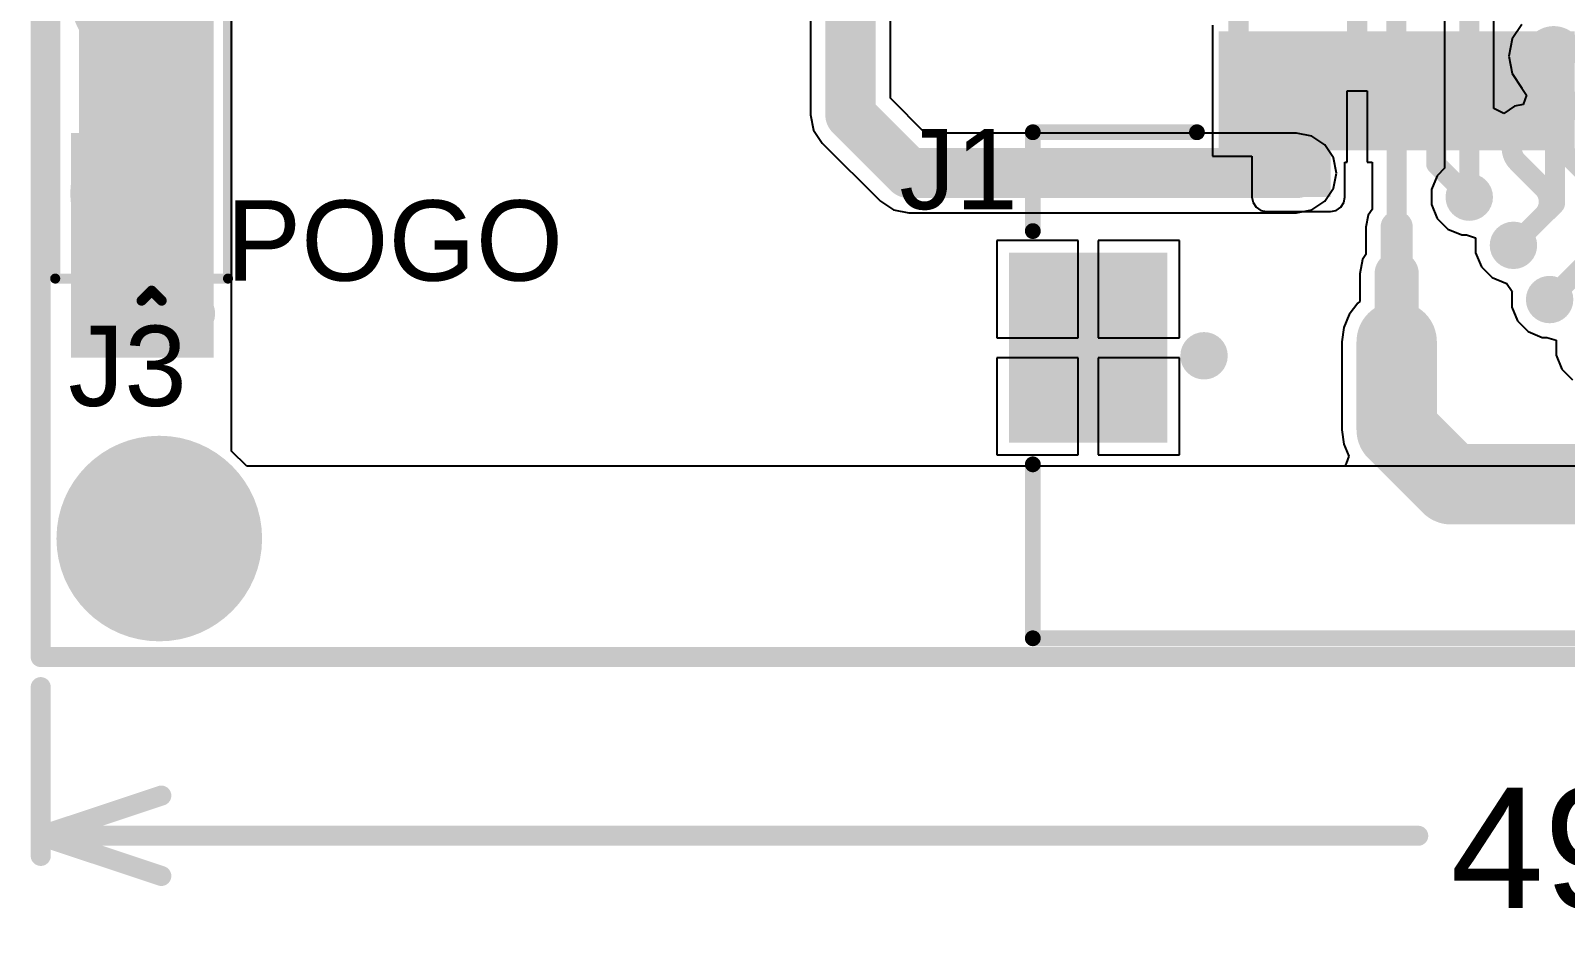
# Model space of a CAD drawing. Header units: millimetres. Extents: x -0.06 to 2.07, y -0.2 to 1.65.
# Drawn here: x -0.064 to 0.7, y -0.202 to 0.253 of the extents above; entities that cross this region are included whole.
import ezdxf

# ---------------------------------------------------------------- set-up
doc = ezdxf.new("R2010")
doc.units = ezdxf.units.MM
doc.header["$MEASUREMENT"] = 0
for name, color, linetype in [('BottomLayer', 5, 'Continuous'), ('BottomSolder', 6, 'Continuous'), ('Mechanical1', 6, 'Continuous'), ('Mechanical2', 216, 'Continuous'), ('MultiLayer', 9, 'Continuous'), ('PadHoleLayer', 156, 'Continuous'), ('TopLayer', 1, 'Continuous'), ('TopOverlay', 2, 'Continuous'), ('TopPaste', 8, 'Continuous'), ('TopSolder', 216, 'Continuous'), ('ViaHoleLayer', 16, 'Continuous')]:
    doc.layers.add(name, color=color, linetype=linetype)
doc.styles.add('Arial', font='', dxfattribs={"height": 0.2})
doc.styles.get('Arial').set_extended_font_data('Arial')

# ---------------------------------------------------------------- blocks, each defined once
blk = doc.blocks.new('P____4_P___25')
at = {"layer": 'TopLayer'}
h = blk.add_hatch(color=1, dxfattribs=at)
edge = h.paths.add_edge_path()
edge.add_arc((-0.1476378, 0), 0.031496, 0, 360)
h = blk.add_hatch(color=1, dxfattribs=at)
edge = h.paths.add_edge_path()
edge.add_arc((-0.0492126, 0), 0.031496, 0, 360)
h = blk.add_hatch(color=1, dxfattribs=at)
edge = h.paths.add_edge_path()
edge.add_arc((0.0492126, 0), 0.031496, 0, 360)
h = blk.add_hatch(color=1, dxfattribs=at)
edge = h.paths.add_edge_path()
edge.add_arc((0.1476378, 0), 0.031496, 0, 360)
at = {"layer": 'TopPaste'}
h = blk.add_hatch(color=8, dxfattribs=at)
edge = h.paths.add_edge_path()
edge.add_arc((-0.1476378, 0), 0.031496, 0, 360)
h = blk.add_hatch(color=8, dxfattribs=at)
edge = h.paths.add_edge_path()
edge.add_arc((-0.0492126, 0), 0.031496, 0, 360)
h = blk.add_hatch(color=8, dxfattribs=at)
edge = h.paths.add_edge_path()
edge.add_arc((0.0492126, 0), 0.031496, 0, 360)
h = blk.add_hatch(color=8, dxfattribs=at)
edge = h.paths.add_edge_path()
edge.add_arc((0.1476378, 0), 0.031496, 0, 360)
at = {"layer": 'TopSolder'}
h = blk.add_hatch(color=216, dxfattribs=at)
edge = h.paths.add_edge_path()
edge.add_arc((-0.1476378, 0), 0.035496, 0, 360)
h = blk.add_hatch(color=216, dxfattribs=at)
edge = h.paths.add_edge_path()
edge.add_arc((-0.0492126, 0), 0.035496, 0, 360)
h = blk.add_hatch(color=216, dxfattribs=at)
edge = h.paths.add_edge_path()
edge.add_arc((0.0492126, 0), 0.035496, 0, 360)
h = blk.add_hatch(color=216, dxfattribs=at)
edge = h.paths.add_edge_path()
edge.add_arc((0.1476378, 0), 0.035496, 0, 360)
at = {"layer": 'TopOverlay', "const_width": 0.005}
for points in [[(-0.19, 0.043), (-0.19, -0.043)], [(-0.19, 0.043), (0.19, 0.043)], [(0.19, 0.043), (0.19, -0.043)], [(-0.201, 0), (-0.201, -0.01)], [(-0.201, 0), (-0.196, -0.005)], [(-0.196, -0.005), (-0.201, -0.01)], [(-0.19, -0.043), (0.19, -0.043)]]:
    blk.add_lwpolyline(points, dxfattribs=at)
at = {"layer": 'TopOverlay', "const_width": 0.0025}
for points in [[(-0.19125, 0.043, 1), (-0.18875, 0.043, 1)], [(-0.19125, 0.043, 1), (-0.18875, 0.043, 1)], [(0.18875, 0.043, 1), (0.19125, 0.043, 1)], [(0.18875, 0.043, 1), (0.19125, 0.043, 1)], [(-0.20225, 0, 1), (-0.19975, 0, 1)], [(-0.20225, 0, 1), (-0.19975, 0, 1)], [(-0.20225, -0.01, 1), (-0.19975, -0.01, 1)], [(-0.20225, -0.01, 1), (-0.19975, -0.01, 1)], [(-0.19725, -0.005, 1), (-0.19475, -0.005, 1)], [(-0.19725, -0.005, 1), (-0.19475, -0.005, 1)], [(-0.19125, -0.043, 1), (-0.18875, -0.043, 1)], [(-0.19125, -0.043, 1), (-0.18875, -0.043, 1)], [(0.18875, -0.043, 1), (0.19125, -0.043, 1)], [(0.18875, -0.043, 1), (0.19125, -0.043, 1)]]:
    blk.add_lwpolyline(points, format="xyb", close=True, dxfattribs=at)
blk = doc.blocks.new('FH12A_40S_0_5SH_55__27')
at = {"layer": 'TopLayer'}
for points in [[(0.42322835, 0.1072835), (0.49409445, 0.1072835), (0.49409445, 0.0206693), (0.42322835, 0.0206693)], [(0.2204725, -0.03838575), (0.2322835, -0.03838575), (0.2322835, -0.08956685), (0.2204725, -0.08956685)], [(0.2401575, -0.03838575), (0.2519685, -0.03838575), (0.2519685, -0.08956685), (0.2401575, -0.08956685)], [(0.2598425, -0.03838575), (0.2716535, -0.03838575), (0.2716535, -0.08956685), (0.2598425, -0.08956685)], [(0.2795276, -0.03838575), (0.2913386, -0.03838575), (0.2913386, -0.08956685), (0.2795276, -0.08956685)], [(0.2992126, -0.03838575), (0.3110236, -0.03838575), (0.3110236, -0.08956685), (0.2992126, -0.08956685)], [(0.3188976, -0.03838575), (0.3307086, -0.03838575), (0.3307086, -0.08956685), (0.3188976, -0.08956685)], [(0.3385827, -0.03838575), (0.3503937, -0.03838575), (0.3503937, -0.08956685), (0.3385827, -0.08956685)], [(0.3582677, -0.03838575), (0.3700787, -0.03838575), (0.3700787, -0.08956685), (0.3582677, -0.08956685)], [(0.3779528, -0.03838575), (0.3897638, -0.03838575), (0.3897638, -0.08956685), (0.3779528, -0.08956685)]]:
    blk.add_hatch(color=1, dxfattribs=at).paths.add_polyline_path(points)
at = {"layer": 'TopPaste'}
for points in [[(0.42322835, 0.1072835), (0.49409445, 0.1072835), (0.49409445, 0.0206693), (0.42322835, 0.0206693)], [(0.2204725, -0.03838575), (0.2322835, -0.03838575), (0.2322835, -0.08956685), (0.2204725, -0.08956685)], [(0.2401575, -0.03838575), (0.2519685, -0.03838575), (0.2519685, -0.08956685), (0.2401575, -0.08956685)], [(0.2598425, -0.03838575), (0.2716535, -0.03838575), (0.2716535, -0.08956685), (0.2598425, -0.08956685)], [(0.2795276, -0.03838575), (0.2913386, -0.03838575), (0.2913386, -0.08956685), (0.2795276, -0.08956685)], [(0.2992126, -0.03838575), (0.3110236, -0.03838575), (0.3110236, -0.08956685), (0.2992126, -0.08956685)], [(0.3188976, -0.03838575), (0.3307086, -0.03838575), (0.3307086, -0.08956685), (0.3188976, -0.08956685)], [(0.3385827, -0.03838575), (0.3503937, -0.03838575), (0.3503937, -0.08956685), (0.3385827, -0.08956685)], [(0.3582677, -0.03838575), (0.3700787, -0.03838575), (0.3700787, -0.08956685), (0.3582677, -0.08956685)], [(0.3779528, -0.03838575), (0.3897638, -0.03838575), (0.3897638, -0.08956685), (0.3779528, -0.08956685)]]:
    blk.add_hatch(color=8, dxfattribs=at).paths.add_polyline_path(points)
at = {"layer": 'TopSolder'}
for points in [[(0.41922835, 0.1112835), (0.49809445, 0.1112835), (0.49809445, 0.0166693), (0.41922835, 0.0166693)], [(0.2164725, -0.03438575), (0.2362835, -0.03438575), (0.2362835, -0.09356685), (0.2164725, -0.09356685)], [(0.2361575, -0.03438575), (0.2559685, -0.03438575), (0.2559685, -0.09356685), (0.2361575, -0.09356685)], [(0.2558425, -0.03438575), (0.2756535, -0.03438575), (0.2756535, -0.09356685), (0.2558425, -0.09356685)], [(0.2755276, -0.03438575), (0.2953386, -0.03438575), (0.2953386, -0.09356685), (0.2755276, -0.09356685)], [(0.2952126, -0.03438575), (0.3150236, -0.03438575), (0.3150236, -0.09356685), (0.2952126, -0.09356685)], [(0.3148976, -0.03438575), (0.3347086, -0.03438575), (0.3347086, -0.09356685), (0.3148976, -0.09356685)], [(0.3345827, -0.03438575), (0.3543937, -0.03438575), (0.3543937, -0.09356685), (0.3345827, -0.09356685)], [(0.3542677, -0.03438575), (0.3740787, -0.03438575), (0.3740787, -0.09356685), (0.3542677, -0.09356685)], [(0.3739528, -0.03438575), (0.3937638, -0.03438575), (0.3937638, -0.09356685), (0.3739528, -0.09356685)]]:
    blk.add_hatch(color=216, dxfattribs=at).paths.add_polyline_path(points)
at = {"layer": 'TopOverlay', "const_width": 0.007874}
for points in [[(0.4862205, 0.2086615), (-0.4862205, 0.2086615)], [(0.4862205, 0.2086615), (0.4862205, 0.1220473)], [(0.4862205, 0.0059055), (0.4862205, -0.0433071)], [(0.4862205, -0.0433071), (0.4045276, -0.0433071)]]:
    blk.add_lwpolyline(points, dxfattribs=at)
at = {"layer": 'TopOverlay', "const_width": 0.003937}
for points in [[(0.484252, 0.2086615, 1), (0.488189, 0.2086615, 1)], [(0.484252, 0.2086615, 1), (0.488189, 0.2086615, 1)], [(0.484252, 0.1220473, 1), (0.488189, 0.1220473, 1)], [(0.484252, 0.0059055, 1), (0.488189, 0.0059055, 1)], [(0.4025591, -0.0433071, 1), (0.4064961, -0.0433071, 1)], [(0.484252, -0.0433071, 1), (0.488189, -0.0433071, 1)], [(0.484252, -0.0433071, 1), (0.488189, -0.0433071, 1)]]:
    blk.add_lwpolyline(points, format="xyb", close=True, dxfattribs=at)

msp = doc.modelspace()

# ---------------------------------------------------------------- hatches: boundary and pattern name
at = {"layer": 'BottomLayer'}
msp.add_hatch(color=5, dxfattribs=at).paths.add_polyline_path([(0.0270001, 0.0929999), (0.0270001, 0.5390001), (-0.0399999, 0.5390001), (-0.0399999, 0.0929999)])
h = msp.add_hatch(color=5, dxfattribs=at)
edge = h.paths.add_edge_path()
edge.add_arc((0.5659999, 0.182), 0.011811, 0, 360)
h = msp.add_hatch(color=5, dxfattribs=at)
edge = h.paths.add_edge_path()
edge.add_arc((0.6519999, 0.17), 0.011811, 0, 360)
h = msp.add_hatch(color=5, dxfattribs=at)
edge = h.paths.add_edge_path()
edge.add_arc((0.6739999, 0.146), 0.011811, 0, 360)
h = msp.add_hatch(color=5, dxfattribs=at)
edge = h.paths.add_edge_path()
edge.add_arc((0.6919999, 0.119), 0.011811, 0, 360)
h = msp.add_hatch(color=5, dxfattribs=at)
edge = h.paths.add_edge_path()
edge.add_arc((-0.026, 0.112), 0.011811, 0, 360)
h = msp.add_hatch(color=5, dxfattribs=at)
edge = h.paths.add_edge_path()
edge.add_arc((0.016, 0.112), 0.011811, 0, 360)
h = msp.add_hatch(color=5, dxfattribs=at)
edge = h.paths.add_edge_path()
edge.add_arc((0.5199999, 0.091), 0.011811, 0, 360)
h = msp.add_hatch(color=5, dxfattribs=at)
edge = h.paths.add_edge_path()
edge.add_arc((0, 0), 0.0492126, 0, 360)
at = {"layer": 'BottomSolder'}
h = msp.add_hatch(color=6, dxfattribs=at)
edge = h.paths.add_edge_path()
edge.add_arc((0, 0), 0.0511811, 0, 360)
at = {"layer": 'MultiLayer'}
h = msp.add_hatch(color=9, dxfattribs=at)
edge = h.paths.add_edge_path()
edge.add_arc((0, 0), 0.0492126, 0, 360)
at = {"layer": 'PadHoleLayer'}
h = msp.add_hatch(color=156, dxfattribs=at)
edge = h.paths.add_edge_path()
edge.add_arc((0, 0), 0.0413386, 0, 360)
at = {"layer": 'TopLayer'}
for points in [[(0.5509999, 0.17), (0.5829999, 0.17), (0.5829999, 0.249), (0.5509999, 0.249)], [(-0.044, 0.09), (0.027, 0.09), (0.027, 0.202), (-0.044, 0.202)]]:
    msp.add_hatch(color=1, dxfattribs=at).paths.add_polyline_path(points)
h = msp.add_hatch(color=1, dxfattribs=at)
edge = h.paths.add_edge_path()
edge.add_arc((0.5659999, 0.182), 0.011811, 0, 360)
h = msp.add_hatch(color=1, dxfattribs=at)
edge = h.paths.add_edge_path()
edge.add_arc((0.6519999, 0.17), 0.011811, 0, 360)
h = msp.add_hatch(color=1, dxfattribs=at)
edge = h.paths.add_edge_path()
edge.add_arc((0.6739999, 0.146), 0.011811, 0, 360)
h = msp.add_hatch(color=1, dxfattribs=at)
edge = h.paths.add_edge_path()
edge.add_arc((0.6919999, 0.119), 0.011811, 0, 360)
h = msp.add_hatch(color=1, dxfattribs=at)
edge = h.paths.add_edge_path()
edge.add_arc((-0.026, 0.112), 0.011811, 0, 360)
h = msp.add_hatch(color=1, dxfattribs=at)
edge = h.paths.add_edge_path()
edge.add_arc((0.016, 0.112), 0.011811, 0, 360)
h = msp.add_hatch(color=1, dxfattribs=at)
edge = h.paths.add_edge_path()
edge.add_arc((0.5199999, 0.091), 0.011811, 0, 360)
h = msp.add_hatch(color=1, dxfattribs=at)
edge = h.paths.add_edge_path()
edge.add_arc((0, 0), 0.0492126, 0, 360)
at = {"layer": 'TopSolder'}
h = msp.add_hatch(color=216, dxfattribs=at)
edge = h.paths.add_edge_path()
edge.add_arc((0, 0), 0.0511811, 0, 360)
at = {"layer": 'ViaHoleLayer'}
h = msp.add_hatch(color=16, dxfattribs=at)
edge = h.paths.add_edge_path()
edge.add_arc((0.5659999, 0.182), 0.0059055, 0, 360)
h = msp.add_hatch(color=16, dxfattribs=at)
edge = h.paths.add_edge_path()
edge.add_arc((0.6519999, 0.17), 0.0059055, 0, 360)
h = msp.add_hatch(color=16, dxfattribs=at)
edge = h.paths.add_edge_path()
edge.add_arc((0.6739999, 0.146), 0.0059055, 0, 360)
h = msp.add_hatch(color=16, dxfattribs=at)
edge = h.paths.add_edge_path()
edge.add_arc((0.6919999, 0.119), 0.0059055, 0, 360)
h = msp.add_hatch(color=16, dxfattribs=at)
edge = h.paths.add_edge_path()
edge.add_arc((-0.026, 0.112), 0.0059055, 0, 360)
h = msp.add_hatch(color=16, dxfattribs=at)
edge = h.paths.add_edge_path()
edge.add_arc((0.016, 0.112), 0.0059055, 0, 360)
h = msp.add_hatch(color=16, dxfattribs=at)
edge = h.paths.add_edge_path()
edge.add_arc((0.5199999, 0.091), 0.0059055, 0, 360)

# ---------------------------------------------------------------- linework, layer by layer
at = {"layer": 'BottomLayer'}
for p, q in [((0.3241179, 0.412), (0.3241179, 0.2110001)), ((0.3638819, 0.2192355), (0.3638819, 0.412)), ((0.0359848, 0.0435119), (0.0359848, 0.3290133)), ((0.6397649, 0.3050001), (0.6397649, 0.1843678)), ((0.6642351, 0.2141173), (0.6642351, 0.2999322)), ((0.6781904, 0.2560199), (0.6733281, 0.2487429)), ((0.6733281, 0.2487429), (0.6716206, 0.2401589)), ((0.6716206, 0.2401589), (0.6733281, 0.2315749)), ((0.6733281, 0.2315749), (0.6781905, 0.2242979)), ((0.6781905, 0.2242979), (0.6781904, 0.2242978)), ((0.6781904, 0.2242978), (0.6805213, 0.2207092)), ((0.3812354, 0.201882), (0.3638819, 0.2192355)), ((0.6692351, 0.2116668), (0.6642351, 0.2141173)), ((0.6745581, 0.2152235), (0.6692351, 0.2116668)), ((0.6788284, 0.2160729), (0.6745581, 0.2152235)), ((0.6805213, 0.2207092), (0.6788284, 0.2160729)), ((0.3241179, 0.2110001), (0.3256313, 0.2033916)), ((0.3256313, 0.2033916), (0.3299412, 0.1969414)), ((0.5659999, 0.201882), (0.3812354, 0.201882)), ((0.5736084, 0.2003686), (0.5659999, 0.201882)), ((0.5800586, 0.1960587), (0.5736084, 0.2003686)), ((0.3299412, 0.1969414), (0.3589413, 0.1679413)), ((0.5843685, 0.1896085), (0.5800586, 0.1960587)), ((0.5858819, 0.182), (0.5843685, 0.1896085)), ((0.6397649, 0.1843678), (0.6360527, 0.1806556)), ((0.5843685, 0.1743915), (0.5858819, 0.182)), ((0.6360527, 0.1806556), (0.6331889, 0.1737417)), ((0.5800586, 0.1679413), (0.5843685, 0.1743915)), ((0.6331889, 0.1737417), (0.6331889, 0.1662583)), ((0.3589413, 0.1679413), (0.3653914, 0.1636314)), ((0.3653914, 0.1636314), (0.373, 0.162118)), ((0.373, 0.162118), (0.5659999, 0.162118)), ((0.5659999, 0.162118), (0.5736084, 0.1636314)), ((0.5736084, 0.1636314), (0.5800586, 0.1679413)), ((0.6331889, 0.1662583), (0.6360527, 0.1593444)), ((0.6360527, 0.1593444), (0.6413443, 0.1540528)), ((0.6413443, 0.1540528), (0.6482582, 0.151189)), ((0.6482582, 0.151189), (0.6505694, 0.151189)), ((0.6505694, 0.151189), (0.6551888, 0.1497417)), ((0.6551888, 0.1497417), (0.6551889, 0.1465696)), ((0.6551889, 0.1465696), (0.6551889, 0.1422583)), ((0.6551889, 0.1422583), (0.6580527, 0.1353444)), ((0.6580527, 0.1353444), (0.6633443, 0.1300528)), ((0.6633443, 0.1300528), (0.6702582, 0.127189)), ((0.6702582, 0.127189), (0.6705311, 0.127189)), ((0.6705311, 0.127189), (0.673309, 0.1230316)), ((0.673309, 0.1230316), (0.6731889, 0.1227417)), ((0.6731889, 0.1227417), (0.6731889, 0.1152583)), ((0.6731889, 0.1152583), (0.6760527, 0.1083444)), ((0.6760527, 0.1083444), (0.6813443, 0.1030528)), ((0.6813443, 0.1030528), (0.6882582, 0.100189)), ((0.6882582, 0.100189), (0.6905694, 0.100189)), ((0.6905694, 0.100189), (0.6951888, 0.0987417)), ((0.6951888, 0.0987417), (0.6951889, 0.0955696)), ((0.6951889, 0.0955696), (0.6951889, 0.0912583)), ((0.6951889, 0.0912583), (0.6980527, 0.0843444)), ((0.6980527, 0.0843444), (0.7033443, 0.0790528)), ((0.0435134, 0.0359833), (0.0359848, 0.0435119)), ((1.0986802, 0.0359833), (0.0435134, 0.0359833))]:
    msp.add_line(p, q, dxfattribs=at)
for points, const_width in [([(0.3439999, 0.2110001), (0.3439999, 0.412)], 0.025), ([(0.652, 0.1700001), (0.652, 0.3050001)], 0.01), ([(0.7011227, 0.24723), (0.7464238, 0.2019289)], 0.01), ([(0.6869805, 0.2330878), (0.7274422, 0.1926261)], 0.01), ([(0.3439999, 0.2110001), (0.373, 0.182)], 0.025), ([(0.6760709, 0.201571), (0.676071, 0.2015711)], 0.01), ([(0.6902131, 0.201571), (0.7133001, 0.178484)], 0.01), ([(0.373, 0.182), (0.5659999, 0.182)], 0.025), ([(0.676071, 0.1874289), (0.6886788, 0.1748211)], 0.01), ([(0.6919999, 0.119), (0.7449999, 0.172)], 0.01), ([(0.6519999, 0.17), (0.652, 0.1700001)], 0.01), ([(0.6739999, 0.146), (0.6851429, 0.157143)], 0.01), ([(0.6851429, 0.157143), (0.6886788, 0.1606789)], 0.01)]:
    msp.add_lwpolyline(points, dxfattribs=dict(at, const_width=const_width))
at = {"layer": 'BottomLayer', "const_width": 0.01}
for points in [[(0.6869805, 0.2330878, -0.4142135623730951), (0.6869805, 0.24723)], [(0.6869805, 0.24723, -0.4142177044959294), (0.7011228, 0.2472301)], [(0.676071, 0.1874289, -0.4142135623730951), (0.676071, 0.2015711)], [(0.6760709, 0.201571, -0.4142177044959294), (0.6902132, 0.2015711)], [(0.6886788, 0.1748211, -0.4142177045252188), (0.6886788, 0.1606789)]]:
    msp.add_lwpolyline(points, format="xyb", dxfattribs=at)
at = {"layer": 'BottomLayer'}
for points, const_width in [([(0.6844805, 0.24723, 1), (0.6894805, 0.24723, 1)], 0.005), ([(0.6844805, 0.24723, 1), (0.6894805, 0.24723, 1)], 0.005), ([(0.6986227, 0.24723, 1), (0.7036227, 0.24723, 1)], 0.005), ([(0.6986228, 0.2472301, 1), (0.7036228, 0.2472301, 1)], 0.005), ([(0.6844805, 0.2330878, 1), (0.6894805, 0.2330878, 1)], 0.005), ([(0.6844805, 0.2330878, 1), (0.6894805, 0.2330878, 1)], 0.005), ([(0.3377499, 0.2110001, 1), (0.3502499, 0.2110001, 1)], 0.0125), ([(0.3377499, 0.2110001, 1), (0.3502499, 0.2110001, 1)], 0.0125), ([(0.6735709, 0.201571, 1), (0.6785709, 0.201571, 1)], 0.005), ([(0.6735709, 0.201571, 1), (0.6785709, 0.201571, 1)], 0.005), ([(0.673571, 0.2015711, 1), (0.678571, 0.2015711, 1)], 0.005), ([(0.673571, 0.2015711, 1), (0.678571, 0.2015711, 1)], 0.005), ([(0.6877131, 0.201571, 1), (0.6927131, 0.201571, 1)], 0.005), ([(0.6877132, 0.2015711, 1), (0.6927132, 0.2015711, 1)], 0.005), ([(0.36675, 0.182, 1), (0.37925, 0.182, 1)], 0.0125), ([(0.36675, 0.182, 1), (0.37925, 0.182, 1)], 0.0125), ([(0.5597499, 0.182, 1), (0.5722499, 0.182, 1)], 0.0125), ([(0.673571, 0.1874289, 1), (0.678571, 0.1874289, 1)], 0.005), ([(0.673571, 0.1874289, 1), (0.678571, 0.1874289, 1)], 0.005), ([(0.6861788, 0.1748211, 1), (0.6911788, 0.1748211, 1)], 0.005), ([(0.6861788, 0.1748211, 1), (0.6911788, 0.1748211, 1)], 0.005), ([(0.6494999, 0.17, 1), (0.6544999, 0.17, 1)], 0.005), ([(0.6495, 0.1700001, 1), (0.6545, 0.1700001, 1)], 0.005), ([(0.6495, 0.1700001, 1), (0.6545, 0.1700001, 1)], 0.005), ([(0.6826429, 0.157143, 1), (0.6876429, 0.157143, 1)], 0.005), ([(0.6826429, 0.157143, 1), (0.6876429, 0.157143, 1)], 0.005), ([(0.6861788, 0.1606789, 1), (0.6911788, 0.1606789, 1)], 0.005), ([(0.6861788, 0.1606789, 1), (0.6911788, 0.1606789, 1)], 0.005), ([(0.6714999, 0.146, 1), (0.6764999, 0.146, 1)], 0.005), ([(0.6894999, 0.119, 1), (0.6944999, 0.119, 1)], 0.005)]:
    msp.add_lwpolyline(points, format="xyb", close=True, dxfattribs=dict(at, const_width=const_width))
at = {"layer": 'Mechanical1', "const_width": 0.01}
for points in [[(-0.0590001, -0.158), (-0.0590001, -0.074)], [(-0.0590001, -0.148), (0.0009999, -0.128)], [(-0.0590001, -0.148), (0.6265856, -0.148)], [(-0.0590001, -0.148), (0.0009999, -0.168)]]:
    msp.add_lwpolyline(points, dxfattribs=at)
at = {"layer": 'Mechanical1', "const_width": 0.005}
for points in [[(-0.0615001, -0.074, 1), (-0.0565001, -0.074, 1)], [(-0.0015001, -0.128, 1), (0.0034999, -0.128, 1)], [(-0.0615001, -0.148, 1), (-0.0565001, -0.148, 1)], [(-0.0615001, -0.148, 1), (-0.0565001, -0.148, 1)], [(-0.0615001, -0.148, 1), (-0.0565001, -0.148, 1)], [(0.6240856, -0.148, 1), (0.6290856, -0.148, 1)], [(-0.0615001, -0.158, 1), (-0.0565001, -0.158, 1)], [(-0.0015001, -0.168, 1), (0.0034999, -0.168, 1)]]:
    msp.add_lwpolyline(points, format="xyb", close=True, dxfattribs=at)
at = {"layer": 'Mechanical2', "const_width": 0.01}
for points in [[(-0.0590001, -0.059), (-0.0590001, 1.646)], [(-0.0590001, -0.059), (1.9059999, -0.059)]]:
    msp.add_lwpolyline(points, dxfattribs=at)
at = {"layer": 'Mechanical2', "const_width": 0.005}
msp.add_lwpolyline([(-0.0615001, -0.059, 1), (-0.0565001, -0.059, 1)], format="xyb", close=True, dxfattribs=at)
msp.add_lwpolyline([(-0.0615001, -0.059, 1), (-0.0565001, -0.059, 1)], format="xyb", close=True, dxfattribs=at)
at = {"layer": 'TopLayer'}
for p, q in [((0.0359848, 0.0435119), (0.0359848, 0.2972137)), ((0.5242361, 0.2555668), (0.5242361, 0.1903858)), ((0.5911966, 0.1873858), (0.5911966, 0.2229765)), ((0.5911966, 0.2229765), (0.6011966, 0.2229765)), ((0.6011966, 0.2229765), (0.6011966, 0.1873858)), ((0.5242361, 0.1903858), (0.5438628, 0.1903858)), ((0.5438628, 0.1903858), (0.5438628, 0.17)), ((0.590137, 0.17), (0.590137, 0.1873858)), ((0.590137, 0.1873858), (0.5911966, 0.1873858)), ((0.6011966, 0.1873858), (0.6036467, 0.1873858)), ((0.6036467, 0.1873858), (0.6036467, 0.1638063)), ((0.5438628, 0.17), (0.5444061, 0.1672688)), ((0.5895937, 0.1672688), (0.590137, 0.17)), ((0.5444061, 0.1672688), (0.5459532, 0.1649533)), ((0.5459532, 0.1649533), (0.5482687, 0.1634062)), ((0.5482687, 0.1634062), (0.5509999, 0.1628629)), ((0.5509999, 0.1628629), (0.5829999, 0.1628629)), ((0.5829999, 0.1628629), (0.5857311, 0.1634062)), ((0.5857311, 0.1634062), (0.5880466, 0.1649533)), ((0.5880466, 0.1649533), (0.5895937, 0.1672688)), ((0.6017521, 0.1609708), (0.6005879, 0.1551181)), ((0.6036467, 0.1638063), (0.6017521, 0.1609708)), ((0.6005879, 0.1551181), (0.6005879, 0.1413919)), ((0.4573381, 0.1483307), (0.4169055, 0.1483307)), ((0.4169055, 0.1483307), (0.4169055, 0.1000236)), ((0.4573381, 0.1000236), (0.4573381, 0.1483307)), ((0.5077715, 0.1483307), (0.4673381, 0.1483307)), ((0.4673381, 0.1483307), (0.4673381, 0.1000236)), ((0.5077715, 0.1000236), (0.5077715, 0.1483307)), ((0.5989262, 0.138905), (0.5975292, 0.1318818)), ((0.6005879, 0.1413919), (0.5989262, 0.138905)), ((0.5975292, 0.1318818), (0.5975292, 0.1179503)), ((0.5966252, 0.1172566), (0.5922973, 0.1116165)), ((0.5975292, 0.1179503), (0.5966252, 0.1172566)), ((0.5922973, 0.1116165), (0.5895767, 0.1050484)), ((0.4169055, 0.1000236), (0.4573381, 0.1000236)), ((0.4673381, 0.1000236), (0.5077715, 0.1000236)), ((0.5895767, 0.1050484), (0.5886488, 0.098)), ((0.5886488, 0.098), (0.5886488, 0.0541181)), ((0.4573381, 0.0900236), (0.4169055, 0.0900236)), ((0.4169055, 0.0900236), (0.4169055, 0.0417165)), ((0.4573381, 0.0417165), (0.4573381, 0.0900236)), ((0.5077715, 0.0900236), (0.4673381, 0.0900236)), ((0.4673381, 0.0900236), (0.4673381, 0.0417165)), ((0.5077715, 0.0417165), (0.5077715, 0.0900236)), ((0.5886488, 0.0541181), (0.5895767, 0.0470697)), ((0.5895767, 0.0470697), (0.5920975, 0.040984)), ((0.0435127, 0.035984), (0.0359848, 0.0435119)), ((0.4169055, 0.0417165), (0.4573381, 0.0417165)), ((0.4673381, 0.0417165), (0.5077715, 0.0417165)), ((0.5920975, 0.040984), (0.5907586, 0.0372966)), ((0.5901113, 0.035984), (0.0435127, 0.035984)), ((0.5907586, 0.0372966), (0.5901113, 0.035984))]:
    msp.add_line(p, q, dxfattribs=at)
for points, const_width in [([(0.6156909, 0.2229763), (0.6156909, 0.295809)], 0.01), ([(0.5371416, 0.2229763), (0.5371416, 0.275)], 0.01), ([(0.5961968, 0.2229763), (0.5961968, 0.2581969)], 0.01), ([(0.6158818, 0.1551181), (0.6158818, 0.2229763)], 0.01), ([(0.6355668, 0.1864331), (0.6355668, 0.2229763)], 0.01), ([(0.6946219, 0.166622), (0.6946219, 0.2229763)], 0.01), ([(-0.0131986, 0.1674117), (-0.0087993, 0.171811)], 0.04), ([(0.6355668, 0.1864331), (0.6519999, 0.17)], 0.01), ([(-0.0131986, 0.1258014), (-0.0131986, 0.1674117)], 0.04), ([(0.6739999, 0.146), (0.6946219, 0.166622)], 0.01), ([(0.6158818, 0.1318818), (0.6158818, 0.1551181)], 0.016), ([(0.6919999, 0.119), (0.714307, 0.1413071)], 0.01), ([(0.6158818, 0.098), (0.6158818, 0.1318818)], 0.022), ([(0.6158818, 0.0541181), (0.6158818, 0.098)], 0.04), ([(0.6158818, 0.0541181), (0.6429999, 0.027)], 0.04), ([(0.6429999, 0.027), (0.7605685, 0.027)], 0.04)]:
    msp.add_lwpolyline(points, dxfattribs=dict(at, const_width=const_width))
for points, const_width in [([(0.5346416, 0.2229763, 1), (0.5396416, 0.2229763, 1)], 0.005), ([(0.5936968, 0.2229763, 1), (0.5986968, 0.2229763, 1)], 0.005), ([(0.6131909, 0.2229763, 1), (0.6181909, 0.2229763, 1)], 0.005), ([(0.6133818, 0.2229763, 1), (0.6183818, 0.2229763, 1)], 0.005), ([(0.6330668, 0.2229763, 1), (0.6380668, 0.2229763, 1)], 0.005), ([(0.6921219, 0.2229763, 1), (0.6971219, 0.2229763, 1)], 0.005), ([(-0.0187993, 0.171811, 1), (0.0012007, 0.171811, 1)], 0.02), ([(0.6330668, 0.1864331, 1), (0.6380668, 0.1864331, 1)], 0.005), ([(0.6330668, 0.1864331, 1), (0.6380668, 0.1864331, 1)], 0.005), ([(-0.0231986, 0.1674117, 1), (-0.0031986, 0.1674117, 1)], 0.02), ([(-0.0231986, 0.1674117, 1), (-0.0031986, 0.1674117, 1)], 0.02), ([(0.6494999, 0.17, 1), (0.6544999, 0.17, 1)], 0.005), ([(0.6921219, 0.166622, 1), (0.6971219, 0.166622, 1)], 0.005), ([(0.6921219, 0.166622, 1), (0.6971219, 0.166622, 1)], 0.005), ([(0.6118818, 0.1551181, 1), (0.6198818, 0.1551181, 1)], 0.008), ([(0.6133818, 0.1551181, 1), (0.6183818, 0.1551181, 1)], 0.005), ([(-0.0231986, 0.1258014, 1), (-0.0031986, 0.1258014, 1)], 0.02), ([(0.6714999, 0.146, 1), (0.6764999, 0.146, 1)], 0.005), ([(0.6103818, 0.1318818, 1), (0.6213818, 0.1318818, 1)], 0.011), ([(0.6118818, 0.1318818, 1), (0.6198818, 0.1318818, 1)], 0.008), ([(0.6894999, 0.119, 1), (0.6944999, 0.119, 1)], 0.005), ([(0.6058818, 0.098, 1), (0.6258818, 0.098, 1)], 0.02), ([(0.6103818, 0.098, 1), (0.6213818, 0.098, 1)], 0.011), ([(0.6058818, 0.0541181, 1), (0.6258818, 0.0541181, 1)], 0.02), ([(0.6058818, 0.0541181, 1), (0.6258818, 0.0541181, 1)], 0.02), ([(0.6329999, 0.027, 1), (0.6529999, 0.027, 1)], 0.02), ([(0.6329999, 0.027, 1), (0.6529999, 0.027, 1)], 0.02)]:
    msp.add_lwpolyline(points, format="xyb", close=True, dxfattribs=dict(at, const_width=const_width))

# ---------------------------------------------------------------- block references
for name, p, rotation in [('P____4_P___25', (-0.0087993, 0.3194488), 90), ('FH12A_40S_0_5SH_55__27', (0.9209999, 0.159), 180)]:
    msp.add_blockref(name, p, dxfattribs=dict(rotation=rotation))

# ---------------------------------------------------------------- texts
at = {"layer": 'Mechanical1', "style": 'Arial'}
msp.add_text('49.91 (mm)', height=0.06, dxfattribs=at).set_placement((0.6425856, -0.1839903))
at = {"layer": 'TopOverlay', "style": 'Arial'}
for s, p in [('J1', (0.3683419, 0.1640065)), ('J3', (-0.0453225, 0.0660065))]:
    msp.add_text(s, height=0.04, dxfattribs=at).set_placement(p)
msp.add_text('POGO', height=0.04, rotation=360, dxfattribs=at).set_placement((0.0333477, 0.1284088))

doc.saveas('drawing.dxf')
